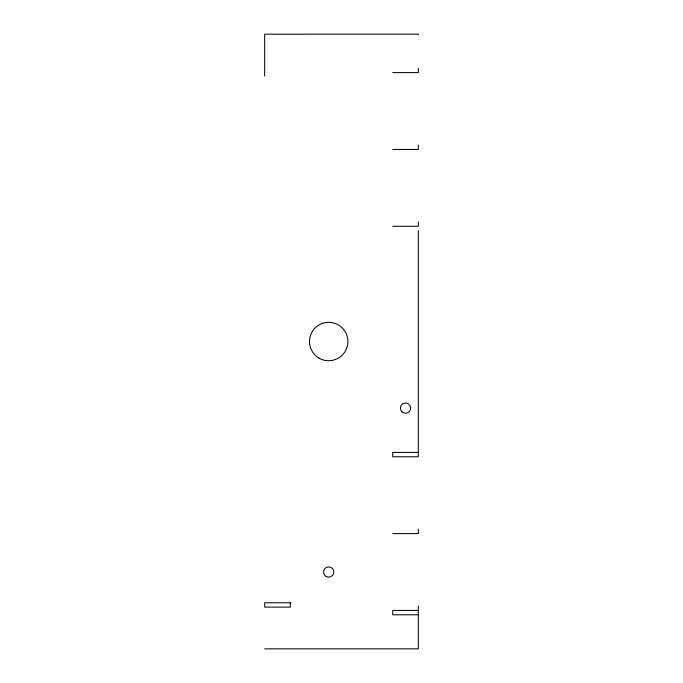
<?xml version="1.0" encoding="UTF-8"?>
<svg xmlns="http://www.w3.org/2000/svg" width="683" height="683" viewBox="0 0 683 683"><rect width="100%" height="100%" fill="white"/><g stroke="black" fill="none" stroke-linecap="round" stroke-linejoin="round"><path stroke-width="1.02" d="M392.725 72.62L418.329 72.62L418.329 68.266M392.725 149.449L418.329 149.449L418.329 145.095M392.725 226.278L418.329 226.278L418.329 221.924M418.329 452.419L392.725 452.419L392.725 456.773L418.329 456.773L418.329 230.632M392.725 533.602L418.329 533.602L418.329 529.248M418.329 610.431L392.725 610.431L392.725 614.785L418.329 614.785M264.671 648.85L418.329 648.85L418.329 606.077M418.329 34.773L418.329 34.15L264.671 34.201L264.671 75.95M290.275 602.748L264.671 602.748L264.671 607.102L290.275 607.102L290.275 602.748M326.132 576.452A5.123 5.123 0 0 0 333.816 572.021A5.123 5.123 0 0 0 326.132 567.582A5.123 5.123 0 0 0 326.132 576.452M401.903 411.738A5.123 5.123 0 0 0 410.474 409.441A5.123 5.123 0 0 0 404.199 403.166A5.123 5.123 0 0 0 401.903 411.738M319.089 358.157A19.209 19.209 0 0 0 347.903 341.526A19.209 19.209 0 0 0 319.089 324.895A19.209 19.209 0 0 0 319.089 358.157"/></g></svg>
